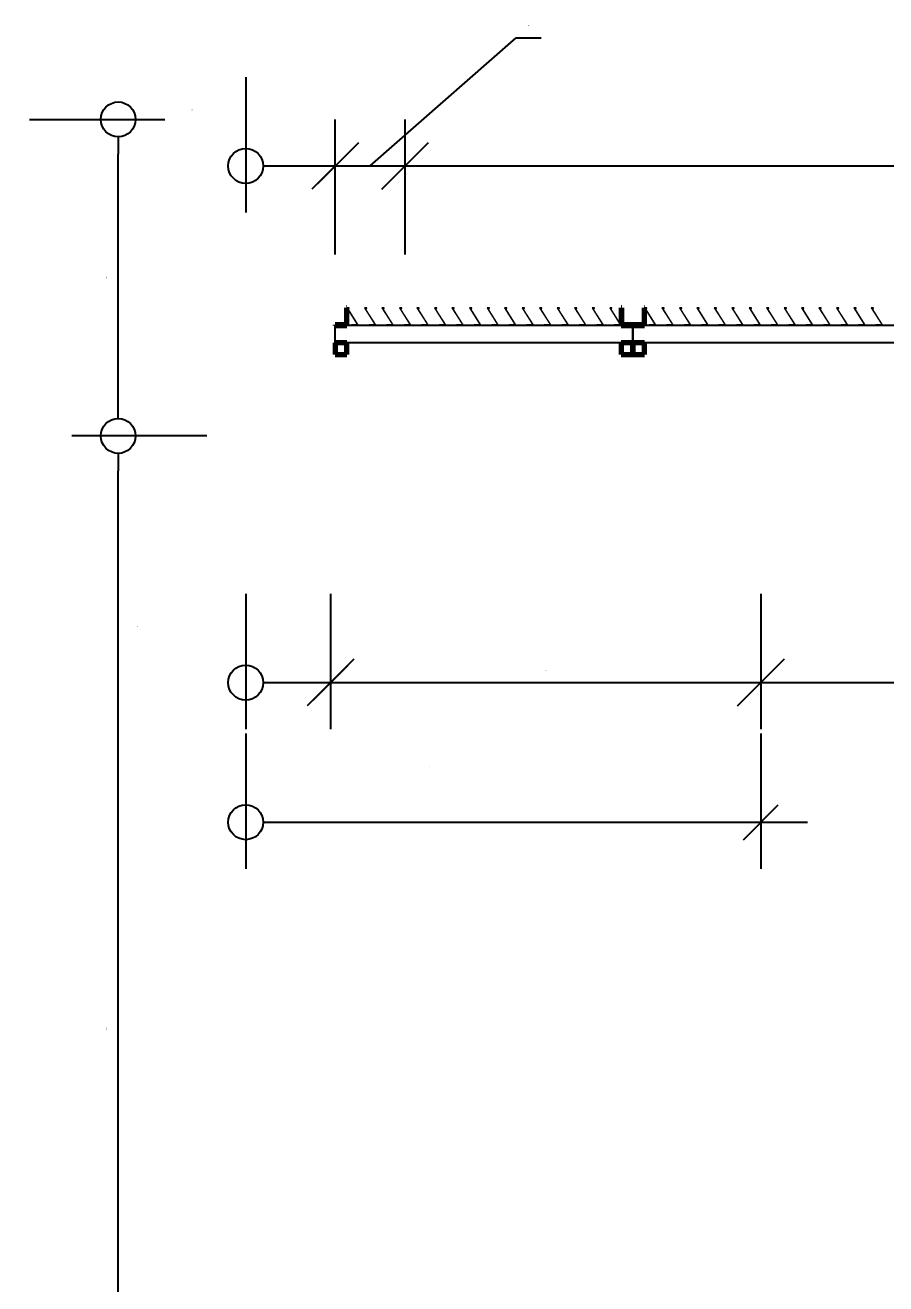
# Model space of a CAD drawing. Header units: millimetres. Extents: x -1379 to 1385823, y -4884429 to 548763.
# Drawn here: x 448901 to 452601, y -2304336 to -2298928 of the extents above; entities that cross this region are included whole.
import ezdxf

# ---------------------------------------------------------------- set-up
doc = ezdxf.new("R2010")
doc.units = ezdxf.units.MM
doc.layers.add('000 - CONCRETE_EX_LOUVERS_DEF_SUB', color=7, linetype='Continuous', plot=False)
doc.layers.add('000 - D I M', color=7, linetype='Continuous')
doc.styles.add('Arial_2', font='arial.ttf', dxfattribs={"height": 3})
doc.dimstyles.new('DPA-DIM-3_0_C-C', dxfattribs={"dimscale": 304.8, "dimtxt": 306.07782, "dimasz": 0.492126, "dimexe": 0.656168, "dimexo": 0.0625, "dimgap": 0.164042, "dimtad": 1, "dimdec": 0, "dimzin": 0, "dimdsep": 46, "dimtxsty": 'Arial_2', "dimblk1": 'DOTBLANK', "dimblk2": 'DOTBLANK', "dimsah": 1, "dimcen": 0.09, "dimdle": 0.656168, "dimclrd": 7, "dimclre": 7, "dimclrt": 7, "dimadec": 8, "dimazin": 0, "dimtfac": 1, "dimtdec": 4, "dimtix": 1, "dimtmove": 0, "dimatfit": 3, "dimfxl": 1.312336, "dimfxlon": 1, "dimtvp": 1, "dimtolj": 1, "dimtzin": 0, "dimarcsym": 2})
doc.dimstyles.new('DPA-DIM-3_0_C-T', dxfattribs={"dimscale": 304.8, "dimtxt": 306.07782, "dimasz": 0.492126, "dimexe": 0.656168, "dimexo": 0.0625, "dimgap": 0.164042, "dimtad": 0, "dimjust": 2, "dimdec": 0, "dimzin": 0, "dimdsep": 46, "dimtxsty": 'Arial_2', "dimblk1": 'DOTBLANK', "dimblk2": 'OBLIQUE', "dimsah": 1, "dimcen": 0.09, "dimdle": 0.656168, "dimclrd": 7, "dimclre": 7, "dimclrt": 7, "dimadec": 8, "dimazin": 0, "dimtfac": 1, "dimtdec": 4, "dimtix": 1, "dimtmove": 2, "dimatfit": 3, "dimfxl": 1.312336, "dimfxlon": 1, "dimtvp": 1, "dimtolj": 1, "dimtzin": 0, "dimarcsym": 2})
doc.dimstyles.new('DPA-DIM-3_0_T-T', dxfattribs={"dimscale": 304.8, "dimtxt": 306.07782, "dimasz": 0.656168, "dimexe": 0.656168, "dimexo": 0.0625, "dimgap": 0.164042, "dimtad": 1, "dimdec": 0, "dimzin": 0, "dimdsep": 46, "dimtxsty": 'Arial_2', "dimblk1": 'OBLIQUE', "dimblk2": 'OBLIQUE', "dimsah": 1, "dimcen": 0.09, "dimdle": 0.656168, "dimclrd": 7, "dimclre": 7, "dimclrt": 7, "dimadec": 8, "dimazin": 0, "dimtfac": 1, "dimtdec": 4, "dimtix": 1, "dimtmove": 0, "dimatfit": 3, "dimfxl": 1.312336, "dimfxlon": 1, "dimtvp": 1, "dimtolj": 1, "dimtzin": 0, "dimarcsym": 2})
doc.dimstyles.new('DPA-DIM-3_0_T-T_1', dxfattribs={"dimscale": 304.8, "dimtxt": 306.07782, "dimasz": 0.656168, "dimexe": 0.656168, "dimexo": 0.0625, "dimgap": 0.164042, "dimtad": 1, "dimdec": 0, "dimzin": 0, "dimdsep": 46, "dimtxsty": 'Arial_2', "dimblk1": 'OBLIQUE', "dimblk2": 'OBLIQUE', "dimsah": 1, "dimcen": 0.09, "dimdle": 0.656168, "dimclrd": 7, "dimclre": 7, "dimclrt": 7, "dimadec": 8, "dimazin": 0, "dimtfac": 1, "dimtdec": 4, "dimtix": 1, "dimtmove": 1, "dimatfit": 3, "dimfxl": 1.312336, "dimfxlon": 1, "dimtvp": 1, "dimtolj": 1, "dimtzin": 0, "dimarcsym": 2})

# ---------------------------------------------------------------- blocks, each defined once
blk = doc.blocks.new('DPA_CP_Entrance Louver Grill Vertical Z - Louver Grill Vertical Z-4595767-IV01 - LOWER ROOF LEVEL PLAN')
at = {"layer": '000 - CONCRETE_EX_LOUVERS_DEF_SUB', "color": 7, "lineweight": 70}
for p, q in [((-700, 0), (-750, 0)), ((-750, 0), (-750, -50)), ((-700, -50), (-700, 0)), ((750, 0), (700, 0)), ((700, 0), (700, -50)), ((750, -50), (750, 0)), ((-750, -50), (-700, -50)), ((700, -50), (750, -50)), ((-700, -125), (-750, -125)), ((-750, -125), (-750, -127)), ((-750, -127), (-702, -127)), ((-702, -127), (-702, -200)), ((-700, -200), (-700, -125)), ((750, -125), (700, -125)), ((700, -125), (700, -200)), ((702, -200), (702, -127)), ((702, -127), (750, -127)), ((750, -127), (750, -125)), ((-702, -200), (-700, -200)), ((700, -200), (702, -200))]:
    blk.add_line(p, q, dxfattribs=at)
at = {"layer": '000 - CONCRETE_EX_LOUVERS_DEF_SUB', "color": 7}
for p, q in [((-750, -125), (-750, -50)), ((-750, -50), (750, -50)), ((750, -50), (750, -125)), ((-750, -125), (750, -125))]:
    blk.add_line(p, q, dxfattribs=at)
blk = doc.blocks.new('DPA_CP_Entrance Louver Grill Vertical Z - Louver Grill Vertical Z-5244519-IV01 - LOWER ROOF LEVEL PLAN')
at = {"layer": '000 - CONCRETE_EX_LOUVERS_DEF_SUB', "color": 7, "lineweight": 70}
for p, q in [((-590, 0), (-640, 0)), ((-640, 0), (-640, -50)), ((-590, -50), (-590, 0)), ((640, 0), (590, 0)), ((590, 0), (590, -50)), ((640, -50), (640, 0)), ((-640, -50), (-590, -50)), ((590, -50), (640, -50)), ((-590, -125), (-640, -125)), ((-640, -125), (-640, -127)), ((-640, -127), (-592, -127)), ((-592, -127), (-592, -200)), ((-590, -200), (-590, -125)), ((640, -125), (590, -125)), ((590, -125), (590, -200)), ((592, -200), (592, -127)), ((592, -127), (640, -127)), ((640, -127), (640, -125)), ((-592, -200), (-590, -200)), ((590, -200), (592, -200))]:
    blk.add_line(p, q, dxfattribs=at)
at = {"layer": '000 - CONCRETE_EX_LOUVERS_DEF_SUB', "color": 7}
for p, q in [((-640, -125), (-640, -50)), ((-640, -50), (640, -50)), ((640, -50), (640, -125)), ((-640, -125), (640, -125))]:
    blk.add_line(p, q, dxfattribs=at)
blk = doc.blocks.new('GM_Louver Grill Vertical Z1 - Z Profile-V178-IV01 - LOWER ROOF LEVEL PLAN')
at = {"layer": '000 - CONCRETE_EX_LOUVERS_DEF_SUB', "color": 7, "lineweight": 9}
for p, q in [((30, 0), (0.1, 0)), ((0.1, 0), (46.4, -73)), ((30, -2), (30, 0)), ((50, -75), (3.7, -2)), ((3.7, -2), (30, -2)), ((46.4, -73), (40, -73)), ((40, -73), (40, -75)), ((40, -75), (50, -75))]:
    blk.add_line(p, q, dxfattribs=at)
blk = doc.blocks.new('GM_Louver Grill Vertical Z1 - Z Profile-V179-IV01 - LOWER ROOF LEVEL PLAN')
at = {"layer": '000 - CONCRETE_EX_LOUVERS_DEF_SUB', "lineweight": 9}
h = blk.add_hatch(dxfattribs=at)
h.set_pattern_fill('FP_32', style=0, pattern_type=2)
h.set_pattern_definition([(230, (218696.46, -2307575.5), (-728.7365, 63.75582), [76.2, -838.2]), (175, (218696.5, -2307575.5), (140.97162, -764.2276), [60.96, -670.56]), (280.451, (218635.74, -2307570.2), (-587.77, -700.46675), [64.76, -712.36]), (226.184, (218696.5, -2307778.7), (-1084.31624, 168.17096), [114.3, -1257.3]), (276.636, (218606.1, -2307764.7), (-949.6099, -989.70985), [97.14, -1068.54]), (171.184, (218696.5, -2307778.7), (-949.62055, -989.70115), [91.44, -1005.84]), (201, (218594.86, -2307727.9), (-606.45787, 409.06057), [76.2, -838.2]), (146, (218594.9, -2307727.9), (-247.20834, -736.75292), [60.96, -670.56]), (251.451, (218544.3, -2307693.8), (-853.66825, -327.68547), [64.76, -712.36]), (217.5, (218696.46, -2307575.48), (-12.354693, -338.22012), [33.528, -628.904, 33.528, -1320.292]), (217.5, (218696.46, -2307575.48), (-12.354693, -338.22012), [-695.96, -647.192, 33.528, -639.572]), (187.5, (218696.46, -2307575.48), (-267.278874, -400.722127), [33.528, -354.584, 33.528, -870.204]), (187.5, (218696.46, -2307575.48), (-267.278874, -400.722127), [-421.64, -613.664, 33.528, -223.012]), (147.5, (218923.03, -2307575.48), (-542.36333, 22.915345), [33.528, -220.472, 33.528, -1810.512]), (147.5, (218923.03, -2307575.48), (-542.36333, 22.915345), [-287.528, -758.952, 33.528, -1018.032]), (137.5, (219024.63, -2307575.5), (-592.51696, -101.70711), [33.528, -296.672, 33.528, -1239.52]), (137.5, (219024.63, -2307575.5), (-592.51696, -101.70711), [-363.728, -492.76, 33.528, -713.232])])
h.paths.add_polyline_path([(0.1, 0), (46.4, -73), (40, -73), (40, -75), (50, -75), (3.7, -2), (30, -2), (30, 0)])
at = {"layer": '000 - CONCRETE_EX_LOUVERS_DEF_SUB', "color": 7, "lineweight": 9}
for p, q in [((30, 0), (0.1, 0)), ((0.1, 0), (46.4, -73)), ((30, -2), (30, 0)), ((50, -75), (3.7, -2)), ((3.7, -2), (30, -2)), ((46.4, -73), (40, -73)), ((40, -73), (40, -75)), ((40, -75), (50, -75))]:
    blk.add_line(p, q, dxfattribs=at)
blk = doc.blocks.new('GM_Louver Grill Vertical Z1 - Z Profile-V180-IV01 - LOWER ROOF LEVEL PLAN')
at = {"layer": '000 - CONCRETE_EX_LOUVERS_DEF_SUB', "color": 7, "lineweight": 9}
for p, q in [((30, 0), (0.1, 0)), ((0.1, 0), (46.4, -73)), ((30, -2), (30, 0)), ((50, -75), (3.7, -2)), ((3.7, -2), (30, -2)), ((46.4, -73), (40, -73)), ((40, -73), (40, -75)), ((40, -75), (50, -75))]:
    blk.add_line(p, q, dxfattribs=at)
blk = doc.blocks.new('GM_Louver Grill Vertical Z1 - Z Profile-V181-IV01 - LOWER ROOF LEVEL PLAN')
at = {"layer": '000 - CONCRETE_EX_LOUVERS_DEF_SUB', "color": 7, "lineweight": 9}
for p, q in [((30, 0), (0.1, 0)), ((0.1, 0), (46.4, -73)), ((30, -2), (30, 0)), ((50, -75), (3.7, -2)), ((3.7, -2), (30, -2)), ((46.4, -73), (40, -73)), ((40, -73), (40, -75)), ((40, -75), (50, -75))]:
    blk.add_line(p, q, dxfattribs=at)
blk = doc.blocks.new('GM_Louver Grill Vertical Z1 - Z Profile-V182-IV01 - LOWER ROOF LEVEL PLAN')
at = {"layer": '000 - CONCRETE_EX_LOUVERS_DEF_SUB', "color": 7, "lineweight": 9}
for p, q in [((30, 0), (0.1, 0)), ((0.1, 0), (46.4, -73)), ((30, -2), (30, 0)), ((50, -75), (3.7, -2)), ((3.7, -2), (30, -2)), ((46.4, -73), (40, -73)), ((40, -73), (40, -75)), ((40, -75), (50, -75))]:
    blk.add_line(p, q, dxfattribs=at)
blk = doc.blocks.new('GM_Louver Grill Vertical Z1 - Z Profile-V183-IV01 - LOWER ROOF LEVEL PLAN')
at = {"layer": '000 - CONCRETE_EX_LOUVERS_DEF_SUB', "color": 7, "lineweight": 9}
for p, q in [((30, 0), (0.1, 0)), ((0.1, 0), (46.4, -73)), ((30, -2), (30, 0)), ((50, -75), (3.7, -2)), ((3.7, -2), (30, -2)), ((46.4, -73), (40, -73)), ((40, -73), (40, -75)), ((40, -75), (50, -75))]:
    blk.add_line(p, q, dxfattribs=at)
blk = doc.blocks.new('GM_Louver Grill Vertical Z1 - Z Profile-V184-IV01 - LOWER ROOF LEVEL PLAN')
at = {"layer": '000 - CONCRETE_EX_LOUVERS_DEF_SUB', "color": 7, "lineweight": 9}
for p, q in [((30, 0), (0.1, 0)), ((0.1, 0), (46.4, -73)), ((30, -2), (30, 0)), ((50, -75), (3.7, -2)), ((3.7, -2), (30, -2)), ((46.4, -73), (40, -73)), ((40, -73), (40, -75)), ((40, -75), (50, -75))]:
    blk.add_line(p, q, dxfattribs=at)
blk = doc.blocks.new('GM_Louver Grill Vertical Z1 - Z Profile-V185-IV01 - LOWER ROOF LEVEL PLAN')
at = {"layer": '000 - CONCRETE_EX_LOUVERS_DEF_SUB', "color": 7, "lineweight": 9}
for p, q in [((30, 0), (0.1, 0)), ((0.1, 0), (46.4, -73)), ((30, -2), (30, 0)), ((50, -75), (3.7, -2)), ((3.7, -2), (30, -2)), ((46.4, -73), (40, -73)), ((40, -73), (40, -75)), ((40, -75), (50, -75))]:
    blk.add_line(p, q, dxfattribs=at)
blk = doc.blocks.new('GM_Louver Grill Vertical Z1 - Z Profile-V186-IV01 - LOWER ROOF LEVEL PLAN')
at = {"layer": '000 - CONCRETE_EX_LOUVERS_DEF_SUB', "color": 7, "lineweight": 9}
for p, q in [((30, 0), (0.1, 0)), ((0.1, 0), (46.4, -73)), ((30, -2), (30, 0)), ((50, -75), (3.7, -2)), ((3.7, -2), (30, -2)), ((46.4, -73), (40, -73)), ((40, -73), (40, -75)), ((40, -75), (50, -75))]:
    blk.add_line(p, q, dxfattribs=at)
blk = doc.blocks.new('GM_Louver Grill Vertical Z1 - Z Profile-V187-IV01 - LOWER ROOF LEVEL PLAN')
at = {"layer": '000 - CONCRETE_EX_LOUVERS_DEF_SUB', "color": 7, "lineweight": 9}
for p, q in [((30, 0), (0.1, 0)), ((0.1, 0), (46.4, -73)), ((30, -2), (30, 0)), ((50, -75), (3.7, -2)), ((3.7, -2), (30, -2)), ((46.4, -73), (40, -73)), ((40, -73), (40, -75)), ((40, -75), (50, -75))]:
    blk.add_line(p, q, dxfattribs=at)
blk = doc.blocks.new('GM_Louver Grill Vertical Z1 - Z Profile-V188-IV01 - LOWER ROOF LEVEL PLAN')
at = {"layer": '000 - CONCRETE_EX_LOUVERS_DEF_SUB', "color": 7, "lineweight": 9}
for p, q in [((30, 0), (0.1, 0)), ((0.1, 0), (46.4, -73)), ((30, -2), (30, 0)), ((50, -75), (3.7, -2)), ((3.7, -2), (30, -2)), ((46.4, -73), (40, -73)), ((40, -73), (40, -75)), ((40, -75), (50, -75))]:
    blk.add_line(p, q, dxfattribs=at)
blk = doc.blocks.new('GM_Louver Grill Vertical Z1 - Z Profile-V189-IV01 - LOWER ROOF LEVEL PLAN')
at = {"layer": '000 - CONCRETE_EX_LOUVERS_DEF_SUB', "color": 7, "lineweight": 9}
for p, q in [((30, 0), (0.1, 0)), ((0.1, 0), (46.4, -73)), ((30, -2), (30, 0)), ((50, -75), (3.7, -2)), ((3.7, -2), (30, -2)), ((46.4, -73), (40, -73)), ((40, -73), (40, -75)), ((40, -75), (50, -75))]:
    blk.add_line(p, q, dxfattribs=at)
blk = doc.blocks.new('GM_Louver Grill Vertical Z1 - Z Profile-V190-IV01 - LOWER ROOF LEVEL PLAN')
at = {"layer": '000 - CONCRETE_EX_LOUVERS_DEF_SUB', "color": 7, "lineweight": 9}
for p, q in [((30, 0), (0.1, 0)), ((0.1, 0), (46.4, -73)), ((30, -2), (30, 0)), ((50, -75), (3.7, -2)), ((3.7, -2), (30, -2)), ((46.4, -73), (40, -73)), ((40, -73), (40, -75)), ((40, -75), (50, -75))]:
    blk.add_line(p, q, dxfattribs=at)
blk = doc.blocks.new('GM_Louver Grill Vertical Z1 - Z Profile-V195-IV01 - LOWER ROOF LEVEL PLAN')
at = {"layer": '000 - CONCRETE_EX_LOUVERS_DEF_SUB', "lineweight": 9}
h = blk.add_hatch(dxfattribs=at)
h.set_pattern_fill('FP_33', style=0, pattern_type=2)
h.set_pattern_definition([(230, (218546.46, -2307575.5), (-728.7365, 63.75582), [76.2, -838.2]), (175, (218546.5, -2307575.5), (140.97162, -764.2276), [60.96, -670.56]), (280.451, (218485.74, -2307570.2), (-587.77, -700.46675), [64.76, -712.36]), (226.184, (218546.5, -2307778.7), (-1084.31624, 168.17096), [114.3, -1257.3]), (276.636, (218456.1, -2307764.7), (-949.6099, -989.70985), [97.14, -1068.54]), (171.184, (218546.5, -2307778.7), (-949.62055, -989.70115), [91.44, -1005.84]), (201, (218444.86, -2307727.9), (-606.45787, 409.06057), [76.2, -838.2]), (146, (218444.9, -2307727.9), (-247.20834, -736.75292), [60.96, -670.56]), (251.451, (218394.3, -2307693.8), (-853.66825, -327.68547), [64.76, -712.36]), (217.5, (218546.46, -2307575.48), (-12.354693, -338.22012), [33.528, -628.904, 33.528, -1320.292]), (217.5, (218546.46, -2307575.48), (-12.354693, -338.22012), [-695.96, -647.192, 33.528, -639.572]), (187.5, (218546.46, -2307575.48), (-267.278874, -400.722127), [33.528, -354.584, 33.528, -870.204]), (187.5, (218546.46, -2307575.48), (-267.278874, -400.722127), [-421.64, -613.664, 33.528, -223.012]), (147.5, (218773.03, -2307575.48), (-542.36333, 22.915345), [33.528, -220.472, 33.528, -1810.512]), (147.5, (218773.03, -2307575.48), (-542.36333, 22.915345), [-287.528, -758.952, 33.528, -1018.032]), (137.5, (218874.63, -2307575.5), (-592.51696, -101.70711), [33.528, -296.672, 33.528, -1239.52]), (137.5, (218874.63, -2307575.5), (-592.51696, -101.70711), [-363.728, -492.76, 33.528, -713.232])])
h.paths.add_polyline_path([(0.1, 0), (46.4, -73), (40, -73), (40, -75), (50, -75), (3.7, -2), (30, -2), (30, 0)])
at = {"layer": '000 - CONCRETE_EX_LOUVERS_DEF_SUB', "color": 7, "lineweight": 9}
for p, q in [((30, 0), (0.1, 0)), ((0.1, 0), (46.4, -73)), ((30, -2), (30, 0)), ((50, -75), (3.7, -2)), ((3.7, -2), (30, -2)), ((46.4, -73), (40, -73)), ((40, -73), (40, -75)), ((40, -75), (50, -75))]:
    blk.add_line(p, q, dxfattribs=at)
blk = doc.blocks.new('GM_Louver Grill Vertical Z1 - Z Profile-V197-IV01 - LOWER ROOF LEVEL PLAN')
at = {"layer": '000 - CONCRETE_EX_LOUVERS_DEF_SUB', "color": 7, "lineweight": 9}
for p, q in [((30, 0), (0.1, 0)), ((0.1, 0), (46.4, -73)), ((30, -2), (30, 0)), ((50, -75), (3.7, -2)), ((3.7, -2), (30, -2)), ((46.4, -73), (40, -73)), ((40, -73), (40, -75)), ((40, -75), (50, -75))]:
    blk.add_line(p, q, dxfattribs=at)
blk = doc.blocks.new('GM_Louver Grill Vertical Z1 - Z Profile-V198-IV01 - LOWER ROOF LEVEL PLAN')
at = {"layer": '000 - CONCRETE_EX_LOUVERS_DEF_SUB', "color": 7, "lineweight": 9}
for p, q in [((30, 0), (0.1, 0)), ((0.1, 0), (46.4, -73)), ((30, -2), (30, 0)), ((50, -75), (3.7, -2)), ((3.7, -2), (30, -2)), ((46.4, -73), (40, -73)), ((40, -73), (40, -75)), ((40, -75), (50, -75))]:
    blk.add_line(p, q, dxfattribs=at)
blk = doc.blocks.new('GM_Louver Grill Vertical Z1 - Z Profile-V199-IV01 - LOWER ROOF LEVEL PLAN')
at = {"layer": '000 - CONCRETE_EX_LOUVERS_DEF_SUB', "color": 7, "lineweight": 9}
for p, q in [((30, 0), (0.1, 0)), ((0.1, 0), (46.4, -73)), ((30, -2), (30, 0)), ((50, -75), (3.7, -2)), ((3.7, -2), (30, -2)), ((46.4, -73), (40, -73)), ((40, -73), (40, -75)), ((40, -75), (50, -75))]:
    blk.add_line(p, q, dxfattribs=at)
blk = doc.blocks.new('GM_Louver Grill Vertical Z1 - Z Profile-V200-IV01 - LOWER ROOF LEVEL PLAN')
at = {"layer": '000 - CONCRETE_EX_LOUVERS_DEF_SUB', "color": 7, "lineweight": 9}
for p, q in [((30, 0), (0.1, 0)), ((0.1, 0), (46.4, -73)), ((30, -2), (30, 0)), ((50, -75), (3.7, -2)), ((3.7, -2), (30, -2)), ((46.4, -73), (40, -73)), ((40, -73), (40, -75)), ((40, -75), (50, -75))]:
    blk.add_line(p, q, dxfattribs=at)
blk = doc.blocks.new('GM_Louver Grill Vertical Z1 - Z Profile-V201-IV01 - LOWER ROOF LEVEL PLAN')
at = {"layer": '000 - CONCRETE_EX_LOUVERS_DEF_SUB', "color": 7, "lineweight": 9}
for p, q in [((30, 0), (0.1, 0)), ((0.1, 0), (46.4, -73)), ((30, -2), (30, 0)), ((50, -75), (3.7, -2)), ((3.7, -2), (30, -2)), ((46.4, -73), (40, -73)), ((40, -73), (40, -75)), ((40, -75), (50, -75))]:
    blk.add_line(p, q, dxfattribs=at)
blk = doc.blocks.new('GM_Louver Grill Vertical Z1 - Z Profile-V202-IV01 - LOWER ROOF LEVEL PLAN')
at = {"layer": '000 - CONCRETE_EX_LOUVERS_DEF_SUB', "color": 7, "lineweight": 9}
for p, q in [((30, 0), (0.1, 0)), ((0.1, 0), (46.4, -73)), ((30, -2), (30, 0)), ((50, -75), (3.7, -2)), ((3.7, -2), (30, -2)), ((46.4, -73), (40, -73)), ((40, -73), (40, -75)), ((40, -75), (50, -75))]:
    blk.add_line(p, q, dxfattribs=at)
blk = doc.blocks.new('GM_Louver Grill Vertical Z1 - Z Profile-V203-IV01 - LOWER ROOF LEVEL PLAN')
at = {"layer": '000 - CONCRETE_EX_LOUVERS_DEF_SUB', "color": 7, "lineweight": 9}
for p, q in [((30, 0), (0.1, 0)), ((0.1, 0), (46.4, -73)), ((30, -2), (30, 0)), ((50, -75), (3.7, -2)), ((3.7, -2), (30, -2)), ((46.4, -73), (40, -73)), ((40, -73), (40, -75)), ((40, -75), (50, -75))]:
    blk.add_line(p, q, dxfattribs=at)
blk = doc.blocks.new('GM_Louver Grill Vertical Z1 - Z Profile-V204-IV01 - LOWER ROOF LEVEL PLAN')
at = {"layer": '000 - CONCRETE_EX_LOUVERS_DEF_SUB', "color": 7, "lineweight": 9}
for p, q in [((30, 0), (0.1, 0)), ((0.1, 0), (46.4, -73)), ((30, -2), (30, 0)), ((50, -75), (3.7, -2)), ((3.7, -2), (30, -2)), ((46.4, -73), (40, -73)), ((40, -73), (40, -75)), ((40, -75), (50, -75))]:
    blk.add_line(p, q, dxfattribs=at)
blk = doc.blocks.new('GM_Louver Grill Vertical Z1 - Z Profile-V205-IV01 - LOWER ROOF LEVEL PLAN')
at = {"layer": '000 - CONCRETE_EX_LOUVERS_DEF_SUB', "color": 7, "lineweight": 9}
for p, q in [((30, 0), (0.1, 0)), ((0.1, 0), (46.4, -73)), ((30, -2), (30, 0)), ((50, -75), (3.7, -2)), ((3.7, -2), (30, -2)), ((46.4, -73), (40, -73)), ((40, -73), (40, -75)), ((40, -75), (50, -75))]:
    blk.add_line(p, q, dxfattribs=at)
blk = doc.blocks.new('GM_Louver Grill Vertical Z1 - Z Profile-V206-IV01 - LOWER ROOF LEVEL PLAN')
at = {"layer": '000 - CONCRETE_EX_LOUVERS_DEF_SUB', "color": 7, "lineweight": 9}
for p, q in [((30, 0), (0.1, 0)), ((0.1, 0), (46.4, -73)), ((30, -2), (30, 0)), ((50, -75), (3.7, -2)), ((3.7, -2), (30, -2)), ((46.4, -73), (40, -73)), ((40, -73), (40, -75)), ((40, -75), (50, -75))]:
    blk.add_line(p, q, dxfattribs=at)
blk = doc.blocks.new('GM_Louver Grill Vertical Z1 - Z Profile-V207-IV01 - LOWER ROOF LEVEL PLAN')
at = {"layer": '000 - CONCRETE_EX_LOUVERS_DEF_SUB', "color": 7, "lineweight": 9}
for p, q in [((30, 0), (0.1, 0)), ((0.1, 0), (46.4, -73)), ((30, -2), (30, 0)), ((50, -75), (3.7, -2)), ((3.7, -2), (30, -2)), ((46.4, -73), (40, -73)), ((40, -73), (40, -75)), ((40, -75), (50, -75))]:
    blk.add_line(p, q, dxfattribs=at)
blk = doc.blocks.new('GM_Louver Grill Vertical Z1 - Z Profile-V208-IV01 - LOWER ROOF LEVEL PLAN')
at = {"layer": '000 - CONCRETE_EX_LOUVERS_DEF_SUB', "lineweight": 9}
h = blk.add_hatch(dxfattribs=at)
h.set_pattern_fill('FP_34', style=0, pattern_type=2)
h.set_pattern_definition([(230, (217266.46, -2307575.5), (-728.7365, 63.75582), [76.2, -838.2]), (175, (217266.5, -2307575.5), (140.97162, -764.2276), [60.96, -670.56]), (280.451, (217205.74, -2307570.2), (-587.77, -700.46675), [64.76, -712.36]), (226.184, (217266.5, -2307778.7), (-1084.31624, 168.17096), [114.3, -1257.3]), (276.636, (217176.1, -2307764.7), (-949.6099, -989.70985), [97.14, -1068.54]), (171.184, (217266.5, -2307778.7), (-949.62055, -989.70115), [91.44, -1005.84]), (201, (217164.86, -2307727.9), (-606.45787, 409.06057), [76.2, -838.2]), (146, (217164.9, -2307727.9), (-247.20834, -736.75292), [60.96, -670.56]), (251.451, (217114.3, -2307693.8), (-853.66825, -327.68547), [64.76, -712.36]), (217.5, (217266.46, -2307575.48), (-12.354693, -338.22012), [33.528, -628.904, 33.528, -1320.292]), (217.5, (217266.46, -2307575.48), (-12.354693, -338.22012), [-695.96, -647.192, 33.528, -639.572]), (187.5, (217266.46, -2307575.48), (-267.278874, -400.722127), [33.528, -354.584, 33.528, -870.204]), (187.5, (217266.46, -2307575.48), (-267.278874, -400.722127), [-421.64, -613.664, 33.528, -223.012]), (147.5, (217493.03, -2307575.48), (-542.36333, 22.915345), [33.528, -220.472, 33.528, -1810.512]), (147.5, (217493.03, -2307575.48), (-542.36333, 22.915345), [-287.528, -758.952, 33.528, -1018.032]), (137.5, (217594.63, -2307575.5), (-592.51696, -101.70711), [33.528, -296.672, 33.528, -1239.52]), (137.5, (217594.63, -2307575.5), (-592.51696, -101.70711), [-363.728, -492.76, 33.528, -713.232])])
h.paths.add_polyline_path([(0.1, 0), (46.4, -73), (40, -73), (40, -75), (50, -75), (3.7, -2), (30, -2), (30, 0)])
at = {"layer": '000 - CONCRETE_EX_LOUVERS_DEF_SUB', "color": 7, "lineweight": 9}
for p, q in [((30, 0), (0.1, 0)), ((0.1, 0), (46.4, -73)), ((30, -2), (30, 0)), ((50, -75), (3.7, -2)), ((3.7, -2), (30, -2)), ((46.4, -73), (40, -73)), ((40, -73), (40, -75)), ((40, -75), (50, -75))]:
    blk.add_line(p, q, dxfattribs=at)
blk = doc.blocks.new('GM_Louver Grill Vertical Z1 - Z Profile-V209-IV01 - LOWER ROOF LEVEL PLAN')
at = {"layer": '000 - CONCRETE_EX_LOUVERS_DEF_SUB', "color": 7, "lineweight": 9}
for p, q in [((30, 0), (0.1, 0)), ((0.1, 0), (46.4, -73)), ((30, -2), (30, 0)), ((50, -75), (3.7, -2)), ((3.7, -2), (30, -2)), ((46.4, -73), (40, -73)), ((40, -73), (40, -75)), ((40, -75), (50, -75))]:
    blk.add_line(p, q, dxfattribs=at)
blk = doc.blocks.new('GM_Louver Grill Vertical Z1 - Z Profile-V640-IV01 - LOWER ROOF LEVEL PLAN')
at = {"layer": '000 - CONCRETE_EX_LOUVERS_DEF_SUB', "color": 7, "lineweight": 9}
for p, q in [((30, 0), (0.1, 0)), ((0.1, 0), (46.4, -73)), ((30, -2), (30, 0)), ((50, -75), (3.7, -2)), ((3.7, -2), (30, -2)), ((46.4, -73), (40, -73)), ((40, -73), (40, -75)), ((40, -75), (50, -75))]:
    blk.add_line(p, q, dxfattribs=at)
blk = doc.blocks.new('GM_Louver Grill Vertical Z1 - Z Profile-V641-IV01 - LOWER ROOF LEVEL PLAN')
at = {"layer": '000 - CONCRETE_EX_LOUVERS_DEF_SUB', "color": 7, "lineweight": 9}
for p, q in [((30, 0), (0.1, 0)), ((0.1, 0), (46.4, -73)), ((30, -2), (30, 0)), ((50, -75), (3.7, -2)), ((3.7, -2), (30, -2)), ((46.4, -73), (40, -73)), ((40, -73), (40, -75)), ((40, -75), (50, -75))]:
    blk.add_line(p, q, dxfattribs=at)
blk = doc.blocks.new('GM_Louver Grill Vertical Z1 - Z Profile-V642-IV01 - LOWER ROOF LEVEL PLAN')
at = {"layer": '000 - CONCRETE_EX_LOUVERS_DEF_SUB', "color": 7, "lineweight": 9}
for p, q in [((30, 0), (0.1, 0)), ((0.1, 0), (46.4, -73)), ((30, -2), (30, 0)), ((50, -75), (3.7, -2)), ((3.7, -2), (30, -2)), ((46.4, -73), (40, -73)), ((40, -73), (40, -75)), ((40, -75), (50, -75))]:
    blk.add_line(p, q, dxfattribs=at)
blk = doc.blocks.new('_Oblique')
at = {"color": 7, "linetype": 'ByBlock', "lineweight": -2}
blk.add_line((-0.5, -0.5), (0.5, 0.5), dxfattribs=at)
blk = doc.blocks.new('*D857')
at = {"layer": '000 - D I M', "color": 7, "lineweight": -2, "transparency": 16777216}
for p, q in [((450213.8, -2301371.8), (450213.8, -2301952.8)), ((452063.8, -2301371.8), (452063.8, -2301952.8)), ((450013.8, -2301752.8), (452263.8, -2301752.8))]:
    blk.add_line(p, q, dxfattribs=at)
at = {"layer": 'Defpoints', "color": 7, "transparency": 16777216}
for p in [(450213.8, -2301352.8), (452063.8, -2301352.8), (452063.8, -2301752.8)]:
    blk.add_point(p, dxfattribs=at)
at = {"layer": '000 - D I M', "color": 7, "lineweight": -2, "transparency": 16777216, "xscale": 200, "yscale": 200, "zscale": 200, "rotation": 180}
blk.add_blockref('_Oblique', (450213.8, -2301752.8), dxfattribs=at)
at = {"layer": '000 - D I M', "color": 7, "lineweight": -2, "transparency": 16777216, "xscale": 200, "yscale": 200, "zscale": 200}
blk.add_blockref('_Oblique', (452063.8, -2301752.8), dxfattribs=at)
at = {"layer": '000 - D I M', "color": 7, "transparency": 16777216, "insert": (451138.8, -2301701.3), "char_height": 3, "width": 1107.531, "attachment_point": 5, "style": 'Arial_2'}
blk.add_mtext('\\A1;1850', dxfattribs=at)
blk = doc.blocks.new('*D858')
at = {"layer": '000 - D I M', "color": 7, "lineweight": -2, "transparency": 16777216}
for p, q in [((452063.8, -2301371.8), (452063.8, -2301952.8)), ((456563.8, -2301371.8), (456563.8, -2301952.8)), ((451863.8, -2301752.8), (456763.8, -2301752.8))]:
    blk.add_line(p, q, dxfattribs=at)
at = {"layer": 'Defpoints', "color": 7, "transparency": 16777216}
for p in [(452063.8, -2301352.8), (456563.8, -2301352.8), (456563.8, -2301752.8)]:
    blk.add_point(p, dxfattribs=at)
at = {"layer": '000 - D I M', "color": 7, "lineweight": -2, "transparency": 16777216, "xscale": 200, "yscale": 200, "zscale": 200, "rotation": 180}
blk.add_blockref('_Oblique', (452063.8, -2301752.8), dxfattribs=at)
at = {"layer": '000 - D I M', "color": 7, "lineweight": -2, "transparency": 16777216, "xscale": 200, "yscale": 200, "zscale": 200}
blk.add_blockref('_Oblique', (456563.8, -2301752.8), dxfattribs=at)
at = {"layer": '000 - D I M', "color": 7, "transparency": 16777216, "insert": (454313.8, -2301701.3), "char_height": 3, "width": 1107.531, "attachment_point": 5, "style": 'Arial_2'}
blk.add_mtext('\\A1;4500', dxfattribs=at)
blk = doc.blocks.new('*D854')
at = {"layer": '000 - D I M', "color": 7, "lineweight": -2, "transparency": 16777216}
for p, q in [((450383.8, -2299532.7), (451012.2, -2298981.8)), ((451012.2, -2298981.8), (451118.8, -2298981.8)), ((450233.8, -2299913.6), (450233.8, -2299332.7)), ((450533.8, -2299913.6), (450533.8, -2299332.7)), ((450033.8, -2299532.7), (450733.8, -2299532.7))]:
    blk.add_line(p, q, dxfattribs=at)
at = {"layer": 'Defpoints', "color": 7, "transparency": 16777216}
for p in [(450533.8, -2299532.7), (450233.8, -2299932.7), (450533.8, -2299932.7)]:
    blk.add_point(p, dxfattribs=at)
at = {"layer": '000 - D I M', "color": 7, "lineweight": -2, "transparency": 16777216, "xscale": 200, "yscale": 200, "zscale": 200, "rotation": 180}
blk.add_blockref('_Oblique', (450233.8, -2299532.7), dxfattribs=at)
at = {"layer": '000 - D I M', "color": 7, "lineweight": -2, "transparency": 16777216, "xscale": 200, "yscale": 200, "zscale": 200}
blk.add_blockref('_Oblique', (450533.8, -2299532.7), dxfattribs=at)
at = {"layer": '000 - D I M', "color": 7, "transparency": 16777216, "insert": (451062.2, -2298927.8), "char_height": 3, "width": 830.648, "attachment_point": 1, "line_spacing_factor": 0.941778, "style": 'Arial_2'}
blk.add_mtext('\\A1;300', dxfattribs=at)
blk = doc.blocks.new('*D855')
at = {"layer": '000 - D I M', "color": 7, "lineweight": -2, "transparency": 16777216}
for p, q in [((450533.8, -2299913.6), (450533.8, -2299332.7)), ((454773.8, -2299913.6), (454773.8, -2299332.7)), ((450333.8, -2299532.7), (454973.8, -2299532.7))]:
    blk.add_line(p, q, dxfattribs=at)
at = {"layer": 'Defpoints', "color": 7, "transparency": 16777216}
for p in [(454773.8, -2299532.7), (450533.8, -2299932.7), (454773.8, -2299932.7)]:
    blk.add_point(p, dxfattribs=at)
at = {"layer": '000 - D I M', "color": 7, "lineweight": -2, "transparency": 16777216, "xscale": 200, "yscale": 200, "zscale": 200, "rotation": 180}
blk.add_blockref('_Oblique', (450533.8, -2299532.7), dxfattribs=at)
at = {"layer": '000 - D I M', "color": 7, "lineweight": -2, "transparency": 16777216, "xscale": 200, "yscale": 200, "zscale": 200}
blk.add_blockref('_Oblique', (454773.8, -2299532.7), dxfattribs=at)
at = {"layer": '000 - D I M', "color": 7, "transparency": 16777216, "insert": (452653.8, -2299481.2), "char_height": 3, "width": 1107.531, "attachment_point": 5, "style": 'Arial_2'}
blk.add_mtext('\\A1;4240', dxfattribs=at)
blk = doc.blocks.new('_DotBlank')
at = {"color": 7, "linetype": 'ByBlock', "lineweight": -2}
blk.add_line((-0.5, 0), (-1, 0), dxfattribs=at)
blk.add_circle((0, 0), 0.5, dxfattribs=at)
blk = doc.blocks.new('*D868')
at = {"layer": '000 - D I M', "color": 7, "lineweight": -2, "transparency": 16777216}
for p, q in [((449681.5, -2300692.7), (449100.6, -2300692.7)), ((449300.6, -2305637.7), (449300.6, -2300842.7)), ((449681.5, -2305787.7), (449100.6, -2305787.7))]:
    blk.add_line(p, q, dxfattribs=at)
at = {"layer": 'Defpoints', "color": 7, "transparency": 16777216}
for p in [(449300.6, -2300692.7), (449700.6, -2300692.7), (449700.6, -2305787.7)]:
    blk.add_point(p, dxfattribs=at)
at = {"layer": '000 - D I M', "color": 7, "lineweight": -2, "transparency": 16777216, "xscale": 150, "yscale": 150, "zscale": 150}
for p, rotation in [((449300.6, -2300692.7), 90), ((449300.6, -2305787.7), 270)]:
    blk.add_blockref('_DotBlank', p, dxfattribs=dict(at, rotation=rotation))
at = {"layer": '000 - D I M', "color": 7, "transparency": 16777216, "insert": (449249, -2303240.2), "char_height": 3, "width": 1107.531, "attachment_point": 5, "rotation": 90, "style": 'Arial_2'}
blk.add_mtext('\\A1;5095', dxfattribs=at)
blk = doc.blocks.new('*D837')
at = {"layer": '000 - D I M', "color": 7, "lineweight": -2, "transparency": 16777216}
for p, q in [((448919.6, -2299332.7), (449500.6, -2299332.7)), ((449300.6, -2300542.7), (449300.6, -2299482.7)), ((449681.5, -2300692.7), (449100.6, -2300692.7))]:
    blk.add_line(p, q, dxfattribs=at)
at = {"layer": 'Defpoints', "color": 7, "transparency": 16777216}
for p in [(448900.6, -2299332.7), (449300.6, -2299332.7), (449700.6, -2300692.7)]:
    blk.add_point(p, dxfattribs=at)
at = {"layer": '000 - D I M', "color": 7, "lineweight": -2, "transparency": 16777216, "xscale": 150, "yscale": 150, "zscale": 150}
for p, rotation in [((449300.6, -2299332.7), 90), ((449300.6, -2300692.7), 270)]:
    blk.add_blockref('_DotBlank', p, dxfattribs=dict(at, rotation=rotation))
at = {"layer": '000 - D I M', "color": 7, "transparency": 16777216, "insert": (449249, -2300012.7), "char_height": 3, "width": 1107.531, "attachment_point": 5, "rotation": 90, "style": 'Arial_2'}
blk.add_mtext('\\A1;1360', dxfattribs=at)
blk = doc.blocks.new('*D843')
at = {"layer": 'Defpoints', "color": 7, "transparency": 16777216}
for p in [(449848.8, -2302211.4), (449848.8, -2302211.4), (449848.8, -2302352.8)]:
    blk.add_point(p, dxfattribs=at)
blk = doc.blocks.new('_None')
blk = doc.blocks.new('*D844')
at = {"layer": '000 - D I M', "color": 7, "lineweight": -2, "transparency": 16777216}
for p, q in [((449848.8, -2301971.8), (449848.8, -2302552.8)), ((452063.8, -2301971.8), (452063.8, -2302552.8)), ((449998.8, -2302352.8), (452263.8, -2302352.8))]:
    blk.add_line(p, q, dxfattribs=at)
at = {"layer": 'Defpoints', "color": 7, "transparency": 16777216}
for p in [(449848.8, -2301952.8), (452063.8, -2301952.8), (452063.8, -2302352.8)]:
    blk.add_point(p, dxfattribs=at)
at = {"layer": '000 - D I M', "color": 7, "lineweight": -2, "transparency": 16777216, "xscale": 150, "yscale": 150, "zscale": 150, "rotation": 180}
blk.add_blockref('_DotBlank', (449848.8, -2302352.8), dxfattribs=at)
at = {"layer": '000 - D I M', "color": 7, "lineweight": -2, "transparency": 16777216, "xscale": 150, "yscale": 150, "zscale": 150}
blk.add_blockref('_Oblique', (452063.8, -2302352.8), dxfattribs=at)
at = {"layer": '000 - D I M', "color": 7, "transparency": 16777216, "insert": (450635.1, -2302111.3), "char_height": 3, "width": 1107.531, "attachment_point": 1, "line_spacing_factor": 0.941778, "style": 'Arial_2'}
blk.add_mtext('\\A1;2215', dxfattribs=at)
blk = doc.blocks.new('*D820')
at = {"layer": 'Defpoints', "color": 7, "transparency": 16777216}
for p in [(449848.8, -2299391.3), (449848.8, -2299391.3), (449848.8, -2299532.7)]:
    blk.add_point(p, dxfattribs=at)
blk = doc.blocks.new('*D821')
at = {"layer": '000 - D I M', "color": 7, "lineweight": -2, "transparency": 16777216}
for p, q in [((449848.8, -2299151.7), (449848.8, -2299732.7)), ((450233.8, -2299913.6), (450233.8, -2299332.7)), ((449998.8, -2299532.7), (450433.8, -2299532.7))]:
    blk.add_line(p, q, dxfattribs=at)
at = {"layer": 'Defpoints', "color": 7, "transparency": 16777216}
for p in [(449848.8, -2299132.7), (450233.8, -2299532.7), (450233.8, -2299932.7)]:
    blk.add_point(p, dxfattribs=at)
at = {"layer": '000 - D I M', "color": 7, "lineweight": -2, "transparency": 16777216, "xscale": 150, "yscale": 150, "zscale": 150, "rotation": 180}
blk.add_blockref('_DotBlank', (449848.8, -2299532.7), dxfattribs=at)
at = {"layer": '000 - D I M', "color": 7, "lineweight": -2, "transparency": 16777216, "xscale": 150, "yscale": 150, "zscale": 150}
blk.add_blockref('_Oblique', (450233.8, -2299532.7), dxfattribs=at)
at = {"layer": '000 - D I M', "color": 7, "transparency": 16777216, "insert": (449614.5, -2299291.2), "char_height": 3, "width": 830.648, "attachment_point": 1, "line_spacing_factor": 0.941778, "style": 'Arial_2'}
blk.add_mtext('\\A1;385', dxfattribs=at)
blk = doc.blocks.new('*D822')
at = {"layer": 'Defpoints', "color": 7, "transparency": 16777216}
for p in [(449848.8, -2301611.4), (449848.8, -2301611.4), (449848.8, -2301752.8)]:
    blk.add_point(p, dxfattribs=at)
blk = doc.blocks.new('*D823')
at = {"layer": '000 - D I M', "color": 7, "lineweight": -2, "transparency": 16777216}
for p, q in [((449848.8, -2301371.8), (449848.8, -2301952.8)), ((450213.8, -2301371.8), (450213.8, -2301952.8)), ((449998.8, -2301752.8), (450413.8, -2301752.8))]:
    blk.add_line(p, q, dxfattribs=at)
at = {"layer": 'Defpoints', "color": 7, "transparency": 16777216}
for p in [(449848.8, -2301352.8), (450213.8, -2301352.8), (450213.8, -2301752.8)]:
    blk.add_point(p, dxfattribs=at)
at = {"layer": '000 - D I M', "color": 7, "lineweight": -2, "transparency": 16777216, "xscale": 150, "yscale": 150, "zscale": 150, "rotation": 180}
blk.add_blockref('_DotBlank', (449848.8, -2301752.8), dxfattribs=at)
at = {"layer": '000 - D I M', "color": 7, "lineweight": -2, "transparency": 16777216, "xscale": 150, "yscale": 150, "zscale": 150}
blk.add_blockref('_Oblique', (450213.8, -2301752.8), dxfattribs=at)
at = {"layer": '000 - D I M', "color": 7, "transparency": 16777216, "insert": (449379.5, -2301511.3), "char_height": 3, "width": 830.648, "attachment_point": 1, "line_spacing_factor": 0.941778, "style": 'Arial_2'}
blk.add_mtext('\\A1;365', dxfattribs=at)

msp = doc.modelspace()

# ---------------------------------------------------------------- block references
at = {"layer": '000 - CONCRETE_EX_LOUVERS_DEF_SUB', "color": 7, "rotation": 180}
for name, p in [('DPA_CP_Entrance Louver Grill Vertical Z - Louver Grill Vertical Z-5244519-IV01 - LOWER ROOF LEVEL PLAN', (450873.8, -2300342.7)), ('DPA_CP_Entrance Louver Grill Vertical Z - Louver Grill Vertical Z-4595767-IV01 - LOWER ROOF LEVEL PLAN', (452263.8, -2300342.7))]:
    msp.add_blockref(name, p, dxfattribs=at)
at = {"layer": '000 - CONCRETE_EX_LOUVERS_DEF_SUB', "color": 7, "lineweight": 9, "rotation": 180}
for name, p in [('GM_Louver Grill Vertical Z1 - Z Profile-V208-IV01 - LOWER ROOF LEVEL PLAN', (450333.8, -2300217.7)), ('GM_Louver Grill Vertical Z1 - Z Profile-V640-IV01 - LOWER ROOF LEVEL PLAN', (450409.2, -2300217.7)), ('GM_Louver Grill Vertical Z1 - Z Profile-V641-IV01 - LOWER ROOF LEVEL PLAN', (450484.5, -2300217.7)), ('GM_Louver Grill Vertical Z1 - Z Profile-V642-IV01 - LOWER ROOF LEVEL PLAN', (450559.8, -2300217.7)), ('GM_Louver Grill Vertical Z1 - Z Profile-V197-IV01 - LOWER ROOF LEVEL PLAN', (450635.2, -2300217.7)), ('GM_Louver Grill Vertical Z1 - Z Profile-V198-IV01 - LOWER ROOF LEVEL PLAN', (450710.5, -2300217.7)), ('GM_Louver Grill Vertical Z1 - Z Profile-V199-IV01 - LOWER ROOF LEVEL PLAN', (450785.8, -2300217.7)), ('GM_Louver Grill Vertical Z1 - Z Profile-V200-IV01 - LOWER ROOF LEVEL PLAN', (450861.2, -2300217.7)), ('GM_Louver Grill Vertical Z1 - Z Profile-V201-IV01 - LOWER ROOF LEVEL PLAN', (450936.5, -2300217.7)), ('GM_Louver Grill Vertical Z1 - Z Profile-V202-IV01 - LOWER ROOF LEVEL PLAN', (451011.8, -2300217.7)), ('GM_Louver Grill Vertical Z1 - Z Profile-V203-IV01 - LOWER ROOF LEVEL PLAN', (451087.2, -2300217.7)), ('GM_Louver Grill Vertical Z1 - Z Profile-V204-IV01 - LOWER ROOF LEVEL PLAN', (451162.5, -2300217.7)), ('GM_Louver Grill Vertical Z1 - Z Profile-V205-IV01 - LOWER ROOF LEVEL PLAN', (451237.8, -2300217.7)), ('GM_Louver Grill Vertical Z1 - Z Profile-V206-IV01 - LOWER ROOF LEVEL PLAN', (451313.2, -2300217.7)), ('GM_Louver Grill Vertical Z1 - Z Profile-V207-IV01 - LOWER ROOF LEVEL PLAN', (451388.5, -2300217.7)), ('GM_Louver Grill Vertical Z1 - Z Profile-V209-IV01 - LOWER ROOF LEVEL PLAN', (451463.8, -2300217.7)), ('GM_Louver Grill Vertical Z1 - Z Profile-V195-IV01 - LOWER ROOF LEVEL PLAN', (451613.8, -2300217.7)), ('GM_Louver Grill Vertical Z1 - Z Profile-V178-IV01 - LOWER ROOF LEVEL PLAN', (451688.8, -2300217.7)), ('GM_Louver Grill Vertical Z1 - Z Profile-V179-IV01 - LOWER ROOF LEVEL PLAN', (451763.8, -2300217.7)), ('GM_Louver Grill Vertical Z1 - Z Profile-V180-IV01 - LOWER ROOF LEVEL PLAN', (451838.8, -2300217.7)), ('GM_Louver Grill Vertical Z1 - Z Profile-V181-IV01 - LOWER ROOF LEVEL PLAN', (451913.8, -2300217.7)), ('GM_Louver Grill Vertical Z1 - Z Profile-V182-IV01 - LOWER ROOF LEVEL PLAN', (451988.8, -2300217.7)), ('GM_Louver Grill Vertical Z1 - Z Profile-V183-IV01 - LOWER ROOF LEVEL PLAN', (452063.8, -2300217.7)), ('GM_Louver Grill Vertical Z1 - Z Profile-V184-IV01 - LOWER ROOF LEVEL PLAN', (452138.8, -2300217.7)), ('GM_Louver Grill Vertical Z1 - Z Profile-V185-IV01 - LOWER ROOF LEVEL PLAN', (452213.8, -2300217.7)), ('GM_Louver Grill Vertical Z1 - Z Profile-V186-IV01 - LOWER ROOF LEVEL PLAN', (452288.8, -2300217.7)), ('GM_Louver Grill Vertical Z1 - Z Profile-V187-IV01 - LOWER ROOF LEVEL PLAN', (452363.8, -2300217.7)), ('GM_Louver Grill Vertical Z1 - Z Profile-V188-IV01 - LOWER ROOF LEVEL PLAN', (452438.8, -2300217.7)), ('GM_Louver Grill Vertical Z1 - Z Profile-V189-IV01 - LOWER ROOF LEVEL PLAN', (452513.8, -2300217.7)), ('GM_Louver Grill Vertical Z1 - Z Profile-V190-IV01 - LOWER ROOF LEVEL PLAN', (452588.8, -2300217.7))]:
    msp.add_blockref(name, p, dxfattribs=at)

# ---------------------------------------------------------------- dimensions: what is measured, and where the dimension line sits
at = {"layer": '000 - D I M', "color": 7}
for base, p1, p2, dimstyle, override, picture, middle in [((450533.8, -2299532.7), (450233.8, -2299932.7), (450533.8, -2299932.7), 'DPA-DIM-3_0_T-T_1', {"dimpost": '<>', "dimclrd": 7, "dimclre": 7, "dimclrt": 7, "dimfxl": 300}, '*D854', (451062.2, -2298981.8)), ((450233.8, -2299532.7), (449848.8, -2299132.7), (450233.8, -2299932.7), 'DPA-DIM-3_0_C-T', {"dimpost": '<>', "dimclrd": 7, "dimclre": 7, "dimclrt": 7, "dimfxl": 887.820365}, '*D821', (450029.8, -2299293.2)), ((450213.8, -2301752.8), (449848.8, -2301352.8), (450213.8, -2301352.8), 'DPA-DIM-3_0_C-T', {"dimpost": '<>', "dimclrd": 7, "dimclre": 7, "dimclrt": 7, "dimfxl": 365.000001}, '*D823', (449794.8, -2301513.3)), ((452063.8, -2302352.8), (449848.8, -2301952.8), (452063.8, -2301952.8), 'DPA-DIM-3_0_C-T', {"dimpost": '<>', "dimclrd": 7, "dimclre": 7, "dimclrt": 7, "dimfxl": 2215.000002}, '*D844', (451188.9, -2302113.3))]:
    dim = msp.add_linear_dim(base=base, p1=p1, p2=p2, dimstyle=dimstyle, override=override, dxfattribs=at)
    dim.commit()
    dim.dimension.update_dxf_attribs({"geometry": picture, "text_midpoint": middle, "dimtype": 160})
for base, p1, p2, override, picture, middle in [((449300.6, -2299332.7), (449700.6, -2300692.7), (448900.6, -2299332.7), {"dimpost": '<>', "dimclrd": 7, "dimclre": 7, "dimclrt": 7, "dimfxl": 1577.846634}, '*D837', (449249, -2300012.7)), ((449300.6, -2300692.7), (449700.6, -2305787.7), (449700.6, -2300692.7), {"dimpost": '<>', "dimclrd": 7, "dimclre": 7, "dimclrt": 7, "dimfxl": 5095}, '*D868', (449249, -2303240.2))]:
    dim = msp.add_linear_dim(base=base, p1=p1, p2=p2, angle=90, dimstyle='DPA-DIM-3_0_C-C', override=override, dxfattribs=at)
    dim.commit()
    dim.dimension.update_dxf_attribs({"geometry": picture, "text_midpoint": middle})
for base, p1, p2, override, picture, middle in [((454773.8, -2299532.7), (450533.8, -2299932.7), (454773.8, -2299932.7), {"dimpost": '<>', "dimclrd": 7, "dimclre": 7, "dimclrt": 7, "dimfxl": 4240}, '*D855', (452653.8, -2299481.2)), ((452063.8, -2301752.8), (450213.8, -2301352.8), (452063.8, -2301352.8), {"dimpost": '<>', "dimclrd": 7, "dimclre": 7, "dimclrt": 7, "dimfxl": 1850.000001}, '*D857', (451138.8, -2301701.3)), ((456563.8, -2301752.8), (452063.8, -2301352.8), (456563.8, -2301352.8), {"dimpost": '<>', "dimclrd": 7, "dimclre": 7, "dimclrt": 7, "dimfxl": 4500}, '*D858', (454313.8, -2301701.3))]:
    dim = msp.add_linear_dim(base=base, p1=p1, p2=p2, dimstyle='DPA-DIM-3_0_T-T', override=override, dxfattribs=at)
    dim.commit()
    dim.dimension.update_dxf_attribs({"geometry": picture, "text_midpoint": middle})
for base, p1, p2, picture, middle in [((449848.8, -2299532.7), (449848.8, -2299391.3), (449848.8, -2299391.3), '*D820', (449848.8, -2299532.7)), ((449848.8, -2301752.8), (449848.8, -2301611.4), (449848.8, -2301611.4), '*D822', (449848.8, -2301752.8)), ((449848.8, -2302352.8), (449848.8, -2302211.4), (449848.8, -2302211.4), '*D843', (449848.8, -2302352.8))]:
    dim = msp.add_linear_dim(base=base, p1=p1, p2=p2, text=' ', dimstyle='DPA-DIM-3_0_C-T', override={"dimpost": '<>', "dimblk": 'None', "dimse1": 1, "dimse2": 1, "dimsd1": 1, "dimsd2": 1, "dimclrd": 7, "dimclre": 7, "dimclrt": 7, "dimfxl": 0}, dxfattribs=at)
    dim.commit()
    dim.dimension.update_dxf_attribs({"geometry": picture, "text_midpoint": middle})

doc.saveas('drawing.dxf')
